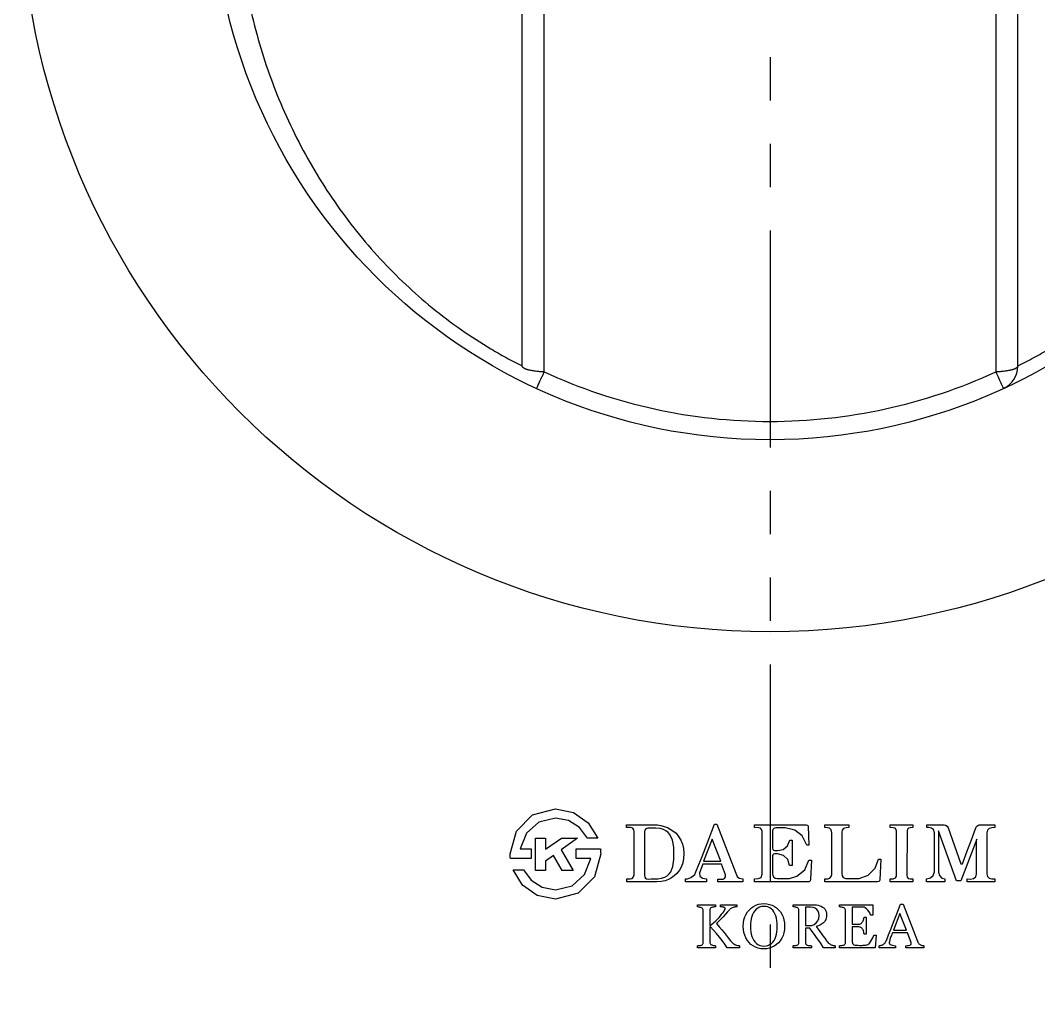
# Model space of a CAD drawing. Extents: x 9929 to 10523, y -4155 to -3735.
# Drawn here: x 10122.19 to 10163.28, y -4077.11 to -4037.45 of the extents above; entities that cross this region are included whole.
import ezdxf

# ---------------------------------------------------------------- set-up
doc = ezdxf.new("R2010")
doc.units = 0
doc.header["$LTSCALE"] = 7
doc.header["$MEASUREMENT"] = 0
doc.linetypes.add('HIDDEN', pattern=[0.375, 0.25, -0.125])
doc.linetypes.add('PHANTOM', pattern=[2.5, 1.25, -0.25, 0.25, -0.25, 0.25, -0.25])
for name, color, linetype in [('D', 2, 'CONTINUOUS'), ('DWG', 7, 'CONTINUOUS'), ('HD', 3, 'HIDDEN')]:
    doc.layers.add(name, color=color, linetype=linetype)

msp = doc.modelspace()

# ---------------------------------------------------------------- linework, layer by layer
at = {"layer": 'D'}
for p, q in [((10142.20262, -4070.15676), (10142.85813, -4069.5013)), ((10142.85813, -4069.5013), (10143.77828, -4069.2515)), ((10143.77828, -4069.2515), (10144.5112, -4069.40552)), ((10144.5112, -4069.40552), (10145.10324, -4069.82353)), ((10143.11078, -4069.7945), (10142.60929, -4070.23914)), ((10143.77817, -4069.62724), (10143.11078, -4069.7945)), ((10144.3104, -4069.73105), (10143.77817, -4069.62724)), ((10144.75286, -4070.01534), (10144.3104, -4069.73105)), ((10145.10324, -4069.82353), (10145.48838, -4070.4393)), ((10146.64676, -4069.90045), (10147.75951, -4069.90045)), ((10146.64676, -4070.00998), (10146.64676, -4069.90045)), ((10147.75951, -4069.90045), (10147.89715, -4069.90743)), ((10147.89715, -4069.90743), (10148.03339, -4069.92855)), ((10150.08752, -4070.16204), (10150.20184, -4069.86792)), ((10150.20184, -4069.86792), (10150.29435, -4069.86792)), ((10150.29435, -4069.86792), (10151.06114, -4071.85193)), ((10151.80981, -4069.90045), (10153.89274, -4069.90045)), ((10151.80981, -4070.01557), (10151.80981, -4069.90045)), ((10153.89274, -4069.90045), (10153.93429, -4069.90944)), ((10153.93429, -4069.90944), (10153.95873, -4069.92959)), ((10154.64392, -4069.90045), (10155.61489, -4069.90045)), ((10154.64392, -4070.01557), (10154.64392, -4069.90045)), ((10155.61489, -4069.90045), (10155.61489, -4070.01557)), ((10157.28311, -4069.90045), (10158.19891, -4069.90045)), ((10157.28311, -4070.01557), (10157.28311, -4069.90045)), ((10158.19891, -4069.90045), (10158.19891, -4070.01557)), ((10158.75782, -4070.01557), (10158.75782, -4069.90045)), ((10158.75782, -4069.90045), (10159.4571, -4069.90045)), ((10159.4571, -4069.90045), (10159.52395, -4069.91624)), ((10159.52395, -4069.91624), (10159.58245, -4069.95413)), ((10160.76656, -4069.96279), (10160.81916, -4069.92193)), ((10160.81916, -4069.92193), (10160.88129, -4069.90045)), ((10160.88129, -4069.90045), (10161.50409, -4069.90045)), ((10161.50409, -4069.90045), (10161.50409, -4070.01557)), ((10141.95277, -4071.07681), (10142.20262, -4070.15676)), ((10142.60929, -4070.23914), (10142.35833, -4070.87549)), ((10145.06527, -4070.4393), (10144.75286, -4070.01534)), ((10146.80711, -4070.01039), (10146.64676, -4070.00998)), ((10146.89707, -4070.03536), (10146.80711, -4070.01039)), ((10146.94367, -4070.09916), (10146.89707, -4070.03536)), ((10146.95629, -4070.18747), (10146.94367, -4070.09916)), ((10146.95629, -4071.92243), (10146.95629, -4070.18747)), ((10147.38496, -4070.11027), (10147.37097, -4070.17227)), ((10147.37097, -4070.17227), (10147.37097, -4071.93773)), ((10147.42996, -4070.05674), (10147.38496, -4070.11027)), ((10147.51134, -4070.03384), (10147.42996, -4070.05674)), ((10147.56871, -4070.03265), (10147.51134, -4070.03384)), ((10147.62553, -4070.03188), (10147.56871, -4070.03265)), ((10147.67543, -4070.03159), (10147.62553, -4070.03188)), ((10147.82937, -4070.03391), (10147.67543, -4070.03159)), ((10147.99692, -4070.04788), (10147.82937, -4070.03391)), ((10148.13496, -4070.08412), (10147.99692, -4070.04788)), ((10148.03339, -4069.92855), (10148.16832, -4069.96405)), ((10148.2345, -4070.13999), (10148.13496, -4070.08412)), ((10148.16832, -4069.96405), (10148.29645, -4070.01199)), ((10148.3202, -4070.20754), (10148.2345, -4070.13999)), ((10148.29645, -4070.01199), (10148.41296, -4070.0698)), ((10148.39743, -4070.28847), (10148.3202, -4070.20754)), ((10148.50179, -4070.51637), (10148.39743, -4070.28847)), ((10148.41296, -4070.0698), (10148.51801, -4070.13688)), ((10148.51801, -4070.13688), (10148.64331, -4070.24319)), ((10148.64331, -4070.24319), (10148.74952, -4070.36902)), ((10149.96333, -4070.48239), (10150.08752, -4070.16204)), ((10151.98142, -4070.01719), (10151.80981, -4070.01557)), ((10152.0476, -4070.03953), (10151.98142, -4070.01719)), ((10152.0967, -4070.09283), (10152.0476, -4070.03953)), ((10152.11589, -4070.16243), (10152.0967, -4070.09283)), ((10152.124, -4071.88783), (10152.11589, -4070.16243)), ((10152.54886, -4070.08814), (10152.53109, -4070.1528)), ((10152.53109, -4070.1528), (10152.53109, -4070.84922)), ((10152.59611, -4070.04594), (10152.54886, -4070.08814)), ((10152.67573, -4070.02835), (10152.59611, -4070.04594)), ((10153.05329, -4070.02835), (10152.67573, -4070.02835)), ((10153.43977, -4070.11276), (10153.05329, -4070.02835)), ((10153.73967, -4070.35053), (10153.43977, -4070.11276)), ((10153.95873, -4069.92959), (10153.96898, -4069.95898)), ((10153.96898, -4069.95898), (10154.00783, -4070.71838)), ((10154.75732, -4070.01627), (10154.64392, -4070.01557)), ((10154.83929, -4070.03922), (10154.75732, -4070.01627)), ((10154.90387, -4070.10656), (10154.83929, -4070.03922)), ((10154.92891, -4070.21902), (10154.90387, -4070.10656)), ((10154.92991, -4071.90051), (10154.92891, -4070.21902)), ((10155.33913, -4070.19803), (10155.33692, -4071.85762)), ((10155.35245, -4070.12168), (10155.33913, -4070.19803)), ((10155.4065, -4070.04988), (10155.35245, -4070.12168)), ((10155.50263, -4070.01647), (10155.4065, -4070.04988)), ((10155.61489, -4070.01557), (10155.50263, -4070.01647)), ((10157.40431, -4070.01637), (10157.28311, -4070.01557)), ((10157.48579, -4070.03847), (10157.40431, -4070.01637)), ((10157.52703, -4070.09159), (10157.48579, -4070.03847)), ((10157.53847, -4070.15328), (10157.52703, -4070.09159)), ((10157.53847, -4071.89726), (10157.53847, -4070.15328)), ((10157.96403, -4070.13868), (10157.96119, -4071.93155)), ((10157.98059, -4070.07915), (10157.96403, -4070.13868)), ((10158.02443, -4070.03427), (10157.98059, -4070.07915)), ((10158.08685, -4070.01637), (10158.02443, -4070.03427)), ((10158.19891, -4070.01557), (10158.08685, -4070.01637)), ((10158.84868, -4070.01457), (10158.75782, -4070.01557)), ((10158.94698, -4070.03172), (10158.84868, -4070.01457)), ((10159.03229, -4070.09473), (10158.94698, -4070.03172)), ((10159.06867, -4070.22155), (10159.03229, -4070.09473)), ((10159.06805, -4071.7927), (10159.06867, -4070.22155)), ((10159.95952, -4072.16349), (10159.235, -4070.13778)), ((10159.235, -4070.13778), (10159.23518, -4070.14558)), ((10159.23518, -4070.14558), (10159.23518, -4071.53603)), ((10159.58245, -4069.95413), (10159.62748, -4070.01588)), ((10159.62748, -4070.01588), (10160.13791, -4071.47506)), ((10160.57001, -4070.50553), (10160.73505, -4070.01619)), ((10160.73505, -4070.01619), (10160.76656, -4069.96279)), ((10161.21623, -4070.11866), (10161.19162, -4070.2181)), ((10161.19162, -4070.2181), (10161.19162, -4071.87627)), ((10161.28395, -4070.04749), (10161.21623, -4070.11866)), ((10161.38575, -4070.01871), (10161.28395, -4070.04749)), ((10161.50409, -4070.01557), (10161.38575, -4070.01871)), ((10142.97678, -4071.73763), (10142.97678, -4070.43543)), ((10142.97678, -4070.43543), (10143.37485, -4070.43543)), ((10143.37485, -4070.88564), (10144.02787, -4070.43543)), ((10143.37485, -4070.43543), (10143.37485, -4070.88564)), ((10144.66385, -4070.43543), (10144.01092, -4070.90633)), ((10144.02787, -4070.43543), (10144.66385, -4070.43543)), ((10145.48838, -4070.4393), (10145.06527, -4070.4393)), ((10148.5497, -4070.80671), (10148.50179, -4070.51637)), ((10148.74952, -4070.36902), (10148.83615, -4070.51465)), ((10148.83615, -4070.51465), (10148.90186, -4070.67933)), ((10148.90186, -4070.67933), (10148.94375, -4070.86254)), ((10150.09759, -4070.47459), (10149.7556, -4071.37184)), ((10149.82915, -4070.82894), (10149.96333, -4070.48239)), ((10150.44615, -4071.37184), (10150.09759, -4070.47459)), ((10153.14804, -4070.75457), (10153.23645, -4070.51526)), ((10153.23645, -4070.51526), (10153.32957, -4070.51526)), ((10153.32957, -4070.51526), (10153.32957, -4071.54626)), ((10153.92092, -4070.71838), (10153.73967, -4070.35053)), ((10154.00783, -4070.71838), (10153.92092, -4070.71838)), ((10160.77916, -4070.48281), (10160.13436, -4072.16349)), ((10160.38359, -4070.99123), (10160.57001, -4070.50553)), ((10160.76952, -4071.87627), (10160.77449, -4070.49983)), ((10160.77449, -4070.49983), (10160.77916, -4070.48281)), ((10141.95388, -4071.14002), (10141.95277, -4071.07681)), ((10141.9571, -4071.20267), (10141.95388, -4071.14002)), ((10142.35833, -4070.87549), (10142.79584, -4070.87549)), ((10142.79584, -4070.87549), (10142.79584, -4071.26473)), ((10143.69299, -4071.13551), (10143.37485, -4071.36493)), ((10144.04237, -4071.73763), (10143.69299, -4071.13551)), ((10144.01092, -4070.90633), (10144.48902, -4071.73763)), ((10144.6172, -4070.86879), (10145.19711, -4070.86879)), ((10144.6172, -4071.26473), (10144.6172, -4070.86879)), ((10145.19711, -4070.86879), (10145.43106, -4070.86879)), ((10145.60368, -4071.07681), (10145.35384, -4071.99693)), ((10145.43106, -4070.86879), (10145.59173, -4070.86879)), ((10145.59173, -4070.86879), (10145.5983, -4070.93745)), ((10145.5983, -4070.93745), (10145.60232, -4071.00682)), ((10145.60232, -4071.00682), (10145.60368, -4071.07681)), ((10148.56121, -4071.06241), (10148.5497, -4070.80671)), ((10148.55475, -4071.30216), (10148.56121, -4071.06241)), ((10148.94375, -4070.86254), (10148.95846, -4071.06413)), ((10148.95846, -4071.06413), (10148.94973, -4071.25486)), ((10149.69352, -4071.17712), (10149.82915, -4070.82894)), ((10152.53109, -4070.84922), (10152.54626, -4070.89422)), ((10152.54487, -4071.11753), (10152.53109, -4071.15713)), ((10152.53109, -4071.15713), (10152.53109, -4071.76452)), ((10152.57828, -4071.0868), (10152.54487, -4071.11753)), ((10152.54626, -4070.89422), (10152.58227, -4070.92892)), ((10152.6247, -4071.07405), (10152.57828, -4071.0868)), ((10152.58227, -4070.92892), (10152.62622, -4070.94283)), ((10152.74193, -4071.07405), (10152.6247, -4071.07405)), ((10152.62622, -4070.94283), (10152.74193, -4070.94283)), ((10152.74193, -4070.94283), (10152.96105, -4070.8962)), ((10152.98567, -4071.13523), (10152.74193, -4071.07405)), ((10152.96105, -4070.8962), (10153.14804, -4070.75457)), ((10153.15633, -4071.30133), (10152.98567, -4071.13523)), ((10160.19734, -4071.47395), (10160.38359, -4070.99123)), ((10141.9624, -4071.26473), (10141.9571, -4071.20267)), ((10142.1055, -4071.26473), (10141.9624, -4071.26473)), ((10142.35651, -4071.26473), (10142.1055, -4071.26473)), ((10142.79584, -4071.26473), (10142.35651, -4071.26473)), ((10143.37485, -4071.36493), (10143.37485, -4071.73763)), ((10145.19995, -4071.26473), (10144.6172, -4071.26473)), ((10144.95208, -4071.90746), (10145.19995, -4071.26473)), ((10148.52062, -4071.58005), (10148.55475, -4071.30216)), ((10148.91954, -4071.43129), (10148.86191, -4071.58734)), ((10148.94973, -4071.25486), (10148.91954, -4071.43129)), ((10149.44628, -4071.80154), (10149.56588, -4071.50136)), ((10149.56588, -4071.50136), (10149.69352, -4071.17712)), ((10149.72031, -4071.48977), (10149.59082, -4071.83369)), ((10150.47822, -4071.48977), (10149.72031, -4071.48977)), ((10149.7556, -4071.37184), (10150.44615, -4071.37184)), ((10150.63592, -4071.91929), (10150.47822, -4071.48977)), ((10153.22509, -4071.54626), (10153.15633, -4071.30133)), ((10153.32957, -4071.54626), (10153.22509, -4071.54626)), ((10153.8399, -4071.71697), (10153.99616, -4071.33278)), ((10153.99616, -4071.33278), (10154.11301, -4071.33278)), ((10154.11301, -4071.33278), (10154.0763, -4072.11146)), ((10156.68396, -4071.64448), (10156.81091, -4071.28451)), ((10156.81091, -4071.28451), (10156.91173, -4071.28451)), ((10156.91173, -4071.28451), (10156.86881, -4072.11836)), ((10159.23518, -4071.53603), (10159.235, -4071.80852)), ((10160.13791, -4071.47506), (10160.19734, -4071.47395)), ((10142.06807, -4071.71442), (10142.49118, -4071.71442)), ((10142.45323, -4072.33019), (10142.06807, -4071.71442)), ((10142.49118, -4071.71442), (10142.8036, -4072.13835)), ((10143.37485, -4071.73763), (10142.97678, -4071.73763)), ((10144.48902, -4071.73763), (10144.04237, -4071.73763)), ((10144.4494, -4072.3571), (10144.95208, -4071.90746)), ((10146.93243, -4071.99809), (10146.95629, -4071.92243)), ((10147.37097, -4071.93773), (10147.38061, -4072.01056)), ((10148.1871, -4072.01612), (10148.28342, -4071.95746)), ((10148.28342, -4071.95746), (10148.3666, -4071.88309)), ((10148.3666, -4071.88309), (10148.43669, -4071.7994)), ((10148.43669, -4071.7994), (10148.52062, -4071.58005)), ((10148.57054, -4071.96481), (10148.45493, -4072.04469)), ((10148.68231, -4071.85813), (10148.57054, -4071.96481)), ((10148.78012, -4071.72869), (10148.68231, -4071.85813)), ((10148.86191, -4071.58734), (10148.78012, -4071.72869)), ((10149.24427, -4072.0282), (10149.33311, -4071.96545)), ((10149.33311, -4071.96545), (10149.39566, -4071.89938)), ((10149.39566, -4071.89938), (10149.44628, -4071.80154)), ((10149.59082, -4071.83369), (10149.60099, -4071.97333)), ((10149.60099, -4071.97333), (10149.70929, -4072.05445)), ((10150.64357, -4072.0035), (10150.63592, -4071.91929)), ((10151.06114, -4071.85193), (10151.11578, -4071.9824)), ((10152.07619, -4072.02325), (10152.124, -4071.88783)), ((10152.53109, -4071.76452), (10152.53271, -4071.82884)), ((10152.53271, -4071.82884), (10152.5375, -4071.88346)), ((10152.5375, -4071.88346), (10152.54541, -4071.9282)), ((10152.54541, -4071.9282), (10152.57962, -4072.00043)), ((10153.22671, -4072.06774), (10153.52321, -4071.9732)), ((10153.52321, -4071.9732), (10153.8399, -4071.71697)), ((10154.90935, -4071.98861), (10154.92991, -4071.90051)), ((10155.33692, -4071.85762), (10155.34166, -4071.95468)), ((10155.34166, -4071.95468), (10155.3829, -4072.03024)), ((10156.03182, -4072.07109), (10156.39012, -4071.93763)), ((10156.39012, -4071.93763), (10156.68396, -4071.64448)), ((10157.50024, -4072.04592), (10157.53365, -4071.9681)), ((10157.53365, -4071.9681), (10157.53847, -4071.89726)), ((10157.96119, -4071.93155), (10157.97405, -4072.00829)), ((10158.91702, -4072.04111), (10159.02562, -4071.94002)), ((10159.02562, -4071.94002), (10159.06805, -4071.7927)), ((10159.235, -4071.80852), (10159.27338, -4071.95095)), ((10159.27338, -4071.95095), (10159.36996, -4072.04683)), ((10160.73596, -4072.0003), (10160.76952, -4071.87627)), ((10161.19162, -4071.87627), (10161.21651, -4071.98835)), ((10143.04533, -4072.74817), (10142.45323, -4072.33019)), ((10142.8036, -4072.13835), (10143.24602, -4072.42256)), ((10143.77817, -4072.52635), (10144.4494, -4072.3571)), ((10145.35384, -4071.99693), (10144.69835, -4072.65239)), ((10146.6566, -4072.08539), (10146.78875, -4072.0858)), ((10146.6566, -4072.20051), (10146.6566, -4072.08539)), ((10147.6948, -4072.20051), (10146.6566, -4072.20051)), ((10146.78875, -4072.0858), (10146.87136, -4072.06038)), ((10146.87136, -4072.06038), (10146.93243, -4071.99809)), ((10147.38061, -4072.01056), (10147.4093, -4072.04997)), ((10147.4093, -4072.04997), (10147.45678, -4072.08235)), ((10147.45678, -4072.08235), (10147.5363, -4072.08704)), ((10147.5363, -4072.08704), (10147.64153, -4072.08593)), ((10147.64153, -4072.08593), (10147.75892, -4072.08438)), ((10147.86319, -4072.19847), (10147.6948, -4072.20051)), ((10147.75892, -4072.08438), (10147.90802, -4072.07751)), ((10148.03906, -4072.18608), (10147.86319, -4072.19847)), ((10147.90802, -4072.07751), (10148.06085, -4072.05545)), ((10148.20088, -4072.15396), (10148.03906, -4072.18608)), ((10148.06085, -4072.05545), (10148.1871, -4072.01612)), ((10148.33625, -4072.1052), (10148.20088, -4072.15396)), ((10148.45493, -4072.04469), (10148.33625, -4072.1052)), ((10149.03028, -4072.08539), (10149.10235, -4072.07552)), ((10149.03028, -4072.20051), (10149.03028, -4072.08539)), ((10149.86707, -4072.20051), (10149.03028, -4072.20051)), ((10149.10235, -4072.07552), (10149.17886, -4072.05633)), ((10149.17886, -4072.05633), (10149.24427, -4072.0282)), ((10149.70929, -4072.05445), (10149.86707, -4072.08539)), ((10149.86707, -4072.08539), (10149.86707, -4072.20051)), ((10150.33654, -4072.08987), (10150.53917, -4072.08874)), ((10150.33654, -4072.20051), (10150.33654, -4072.08987)), ((10151.34087, -4072.20051), (10150.33654, -4072.20051)), ((10150.53917, -4072.08874), (10150.6039, -4072.06434)), ((10150.6039, -4072.06434), (10150.64357, -4072.0035)), ((10151.11578, -4071.9824), (10151.19206, -4072.05893)), ((10151.19206, -4072.05893), (10151.34087, -4072.08539)), ((10151.34087, -4072.08539), (10151.34087, -4072.20051)), ((10151.80981, -4072.08539), (10151.95857, -4072.07282)), ((10151.80981, -4072.20051), (10151.80981, -4072.08539)), ((10152.53936, -4072.20051), (10151.80981, -4072.20051)), ((10151.95857, -4072.07282), (10152.07619, -4072.02325)), ((10153.26893, -4072.20051), (10152.53936, -4072.20051)), ((10152.57962, -4072.00043), (10152.63918, -4072.04963)), ((10152.63918, -4072.04963), (10152.72004, -4072.06826)), ((10152.72004, -4072.06826), (10152.85314, -4072.07055)), ((10152.85314, -4072.07055), (10153.0663, -4072.06911)), ((10153.0663, -4072.06911), (10153.22671, -4072.06774)), ((10153.99861, -4072.20051), (10153.26893, -4072.20051)), ((10154.02919, -4072.18835), (10153.99861, -4072.20051)), ((10154.06126, -4072.15641), (10154.02919, -4072.18835)), ((10154.0763, -4072.11146), (10154.06126, -4072.15641)), ((10154.64392, -4072.08539), (10154.77517, -4072.08549)), ((10154.64392, -4072.20051), (10154.64392, -4072.08539)), ((10156.77886, -4072.20051), (10154.64392, -4072.20051)), ((10154.77517, -4072.08549), (10154.85433, -4072.05231)), ((10154.85433, -4072.05231), (10154.90935, -4071.98861)), ((10155.3829, -4072.03024), (10155.50111, -4072.06774)), ((10155.50111, -4072.06774), (10156.03182, -4072.07109)), ((10156.82433, -4072.19216), (10156.77886, -4072.20051)), ((10156.85565, -4072.16645), (10156.82433, -4072.19216)), ((10156.86881, -4072.11836), (10156.85565, -4072.16645)), ((10157.28311, -4072.08539), (10157.40977, -4072.08356)), ((10157.28311, -4072.20051), (10157.28311, -4072.08539)), ((10158.19891, -4072.20051), (10157.28311, -4072.20051)), ((10157.40977, -4072.08356), (10157.50024, -4072.04592)), ((10157.97405, -4072.00829), (10158.01516, -4072.06164)), ((10158.01516, -4072.06164), (10158.08827, -4072.0849)), ((10158.08827, -4072.0849), (10158.19891, -4072.08539)), ((10158.19891, -4072.08539), (10158.19891, -4072.20051)), ((10158.74991, -4072.08539), (10158.91702, -4072.04111)), ((10158.74991, -4072.20051), (10158.74991, -4072.08539)), ((10159.49685, -4072.20051), (10158.74991, -4072.20051)), ((10159.36996, -4072.04683), (10159.49685, -4072.08539)), ((10159.49685, -4072.08539), (10159.49685, -4072.20051)), ((10160.13436, -4072.16349), (10159.95952, -4072.16349)), ((10160.38799, -4072.08539), (10160.52957, -4072.08691)), ((10160.38799, -4072.20051), (10160.38799, -4072.08539)), ((10161.50744, -4072.20051), (10160.38799, -4072.20051)), ((10160.52957, -4072.08691), (10160.64943, -4072.06741)), ((10160.64943, -4072.06741), (10160.73596, -4072.0003)), ((10161.21651, -4071.98835), (10161.28521, -4072.05973)), ((10161.28521, -4072.05973), (10161.389, -4072.085)), ((10161.389, -4072.085), (10161.50744, -4072.08539)), ((10161.50744, -4072.08539), (10161.50744, -4072.20051)), ((10143.77828, -4072.90221), (10143.04533, -4072.74817)), ((10143.24602, -4072.42256), (10143.77817, -4072.52635)), ((10144.69835, -4072.65239), (10143.77828, -4072.90221)), ((10149.51271, -4073.2094), (10149.51271, -4073.12228)), ((10149.51271, -4073.12228), (10150.23551, -4073.12228)), ((10149.5369, -4073.2121), (10149.51271, -4073.2094)), ((10150.21083, -4073.21118), (10150.18216, -4073.21484)), ((10150.23551, -4073.2094), (10150.21083, -4073.21118)), ((10150.23551, -4073.12228), (10150.23551, -4073.2094)), ((10150.44435, -4073.2094), (10150.44435, -4073.12228)), ((10150.44435, -4073.12228), (10151.09747, -4073.12228)), ((10150.45702, -4073.21025), (10150.44435, -4073.2094)), ((10150.47181, -4073.21123), (10150.45702, -4073.21025)), ((10150.48876, -4073.21234), (10150.47181, -4073.21123)), ((10151.07292, -4073.21151), (10151.06359, -4073.21234)), ((10151.08155, -4073.21061), (10151.07292, -4073.21151)), ((10151.08886, -4073.20994), (10151.08155, -4073.21061)), ((10151.09412, -4073.20953), (10151.08886, -4073.20994)), ((10151.09747, -4073.2094), (10151.09412, -4073.20953)), ((10151.09747, -4073.12228), (10151.09747, -4073.2094)), ((10151.68296, -4073.25451), (10151.77235, -4073.19307)), ((10151.77235, -4073.19307), (10151.87006, -4073.1441)), ((10151.87006, -4073.1441), (10151.97351, -4073.10873)), ((10151.97351, -4073.10873), (10152.08013, -4073.0875)), ((10152.09657, -4073.19724), (10152.01316, -4073.21976)), ((10152.08013, -4073.0875), (10152.18972, -4073.08039)), ((10152.18972, -4073.18972), (10152.09657, -4073.19724)), ((10152.18972, -4073.08039), (10152.30311, -4073.08763)), ((10152.27405, -4073.19616), (10152.18972, -4073.18972)), ((10152.35187, -4073.21553), (10152.27405, -4073.19616)), ((10152.30311, -4073.08763), (10152.41208, -4073.10927)), ((10152.41208, -4073.10927), (10152.51658, -4073.14531)), ((10152.51658, -4073.14531), (10152.61421, -4073.19467)), ((10152.61421, -4073.19467), (10152.70262, -4073.25561)), ((10153.36708, -4073.12228), (10154.17112, -4073.12228)), ((10153.36708, -4073.2094), (10153.36708, -4073.12228)), ((10153.39168, -4073.21182), (10153.36708, -4073.2094)), ((10153.41945, -4073.21571), (10153.39168, -4073.21182)), ((10154.17112, -4073.12228), (10154.24333, -4073.1248)), ((10154.24333, -4073.1248), (10154.31247, -4073.13233)), ((10154.31247, -4073.13233), (10154.37852, -4073.1449)), ((10154.37852, -4073.1449), (10154.44106, -4073.16306)), ((10154.44106, -4073.16306), (10154.49964, -4073.18735)), ((10154.49964, -4073.18735), (10154.55407, -4073.21782)), ((10155.23772, -4073.12228), (10156.58576, -4073.12228)), ((10155.23772, -4073.2094), (10155.23772, -4073.12228)), ((10155.26237, -4073.2121), (10155.23772, -4073.2094)), ((10156.58576, -4073.12228), (10156.58576, -4073.54206)), ((10157.61861, -4073.32032), (10157.70522, -4073.09755)), ((10157.70522, -4073.09755), (10157.80328, -4073.09755)), ((10157.80328, -4073.09755), (10158.38409, -4074.59995)), ((10149.56341, -4073.21695), (10149.5369, -4073.2121)), ((10149.59233, -4073.22411), (10149.56341, -4073.21695)), ((10149.62144, -4073.23256), (10149.59233, -4073.22411)), ((10149.64764, -4073.24196), (10149.62144, -4073.23256)), ((10149.67113, -4073.25211), (10149.64764, -4073.24196)), ((10149.69579, -4073.26666), (10149.67113, -4073.25211)), ((10149.71441, -4073.28343), (10149.69579, -4073.26666)), ((10149.7268, -4073.30239), (10149.71441, -4073.28343)), ((10149.73486, -4073.32421), (10149.7268, -4073.30239)), ((10149.73963, -4073.34838), (10149.73486, -4073.32421)), ((10149.7412, -4073.37491), (10149.73963, -4073.34838)), ((10149.7412, -4074.63179), (10149.7412, -4073.37491)), ((10150.00431, -4073.33653), (10150.00267, -4073.36275)), ((10150.00267, -4073.36275), (10150.00267, -4073.96435)), ((10150.00921, -4073.31151), (10150.00431, -4073.33653)), ((10150.01727, -4073.28779), (10150.00921, -4073.31151)), ((10150.02997, -4073.26721), (10150.01727, -4073.28779)), ((10150.04885, -4073.25085), (10150.02997, -4073.26721)), ((10150.07387, -4073.23871), (10150.04885, -4073.25085)), ((10150.09314, -4073.23282), (10150.07387, -4073.23871)), ((10150.11841, -4073.22676), (10150.09314, -4073.23282)), ((10150.14973, -4073.22024), (10150.11841, -4073.22676)), ((10150.18216, -4073.21484), (10150.14973, -4073.22024)), ((10150.37807, -4073.63477), (10150.43845, -4073.56762)), ((10150.43845, -4073.56762), (10150.49723, -4073.49825)), ((10150.54656, -4073.60827), (10150.45506, -4073.70755)), ((10150.50756, -4073.21414), (10150.48876, -4073.21234)), ((10150.49723, -4073.49825), (10150.54445, -4073.43866)), ((10150.52799, -4073.21721), (10150.50756, -4073.21414)), ((10150.54991, -4073.22158), (10150.52799, -4073.21721)), ((10150.54445, -4073.43866), (10150.58002, -4073.38913)), ((10150.63675, -4073.50706), (10150.54656, -4073.60827)), ((10150.5689, -4073.22699), (10150.54991, -4073.22158)), ((10150.58639, -4073.23328), (10150.5689, -4073.22699)), ((10150.58002, -4073.38913), (10150.60491, -4073.34629)), ((10150.60223, -4073.24044), (10150.58639, -4073.23328)), ((10150.61483, -4073.24907), (10150.60223, -4073.24044)), ((10150.60491, -4073.34629), (10150.61988, -4073.3067)), ((10150.62235, -4073.25909), (10150.61483, -4073.24907)), ((10150.61988, -4073.3067), (10150.62485, -4073.27055)), ((10150.62485, -4073.27055), (10150.62235, -4073.25909)), ((10150.72472, -4073.40798), (10150.63675, -4073.50706)), ((10150.81045, -4073.31123), (10150.72472, -4073.40798)), ((10150.83167, -4073.29108), (10150.81045, -4073.31123)), ((10150.85684, -4073.27326), (10150.83167, -4073.29108)), ((10150.8859, -4073.25757), (10150.85684, -4073.27326)), ((10150.91622, -4073.24461), (10150.8859, -4073.25757)), ((10150.94587, -4073.23423), (10150.91622, -4073.24461)), ((10150.97475, -4073.22656), (10150.94587, -4073.23423)), ((10150.99162, -4073.22334), (10150.97475, -4073.22656)), ((10151.0064, -4073.22043), (10150.99162, -4073.22334)), ((10151.01918, -4073.21782), (10151.0064, -4073.22043)), ((10151.03046, -4073.21566), (10151.01918, -4073.21782)), ((10151.0419, -4073.21417), (10151.03046, -4073.21566)), ((10151.05355, -4073.21316), (10151.0419, -4073.21417)), ((10151.06359, -4073.21234), (10151.05355, -4073.21316)), ((10151.38214, -4073.7323), (10151.41916, -4073.6162)), ((10151.41916, -4073.6162), (10151.4688, -4073.51025)), ((10151.4688, -4073.51025), (10151.52974, -4073.41429)), ((10151.52974, -4073.41429), (10151.60182, -4073.32836)), ((10151.60182, -4073.32836), (10151.68296, -4073.25451)), ((10151.70329, -4073.59807), (10151.67969, -4073.69042)), ((10151.73376, -4073.51386), (10151.70329, -4073.59807)), ((10151.77109, -4073.43779), (10151.73376, -4073.51386)), ((10151.81887, -4073.36739), (10151.77109, -4073.43779)), ((10151.87503, -4073.30716), (10151.81887, -4073.36739)), ((10151.93953, -4073.25718), (10151.87503, -4073.30716)), ((10152.01316, -4073.21976), (10151.93953, -4073.25718)), ((10152.4231, -4073.24794), (10152.35187, -4073.21553)), ((10152.48719, -4073.29193), (10152.4231, -4073.24794)), ((10152.54371, -4073.34611), (10152.48719, -4073.29193)), ((10152.59245, -4073.41051), (10152.54371, -4073.34611)), ((10152.63397, -4073.4858), (10152.59245, -4073.41051)), ((10152.66813, -4073.57097), (10152.63397, -4073.4858)), ((10152.6951, -4073.6661), (10152.66813, -4073.57097)), ((10152.70262, -4073.25561), (10152.78181, -4073.32836)), ((10152.78181, -4073.32836), (10152.85301, -4073.41399)), ((10152.85301, -4073.41399), (10152.91313, -4073.51079)), ((10152.91313, -4073.51079), (10152.96203, -4073.61873)), ((10152.96203, -4073.61873), (10152.99819, -4073.73604)), ((10153.45044, -4073.22117), (10153.41945, -4073.21571)), ((10153.48114, -4073.22733), (10153.45044, -4073.22117)), ((10153.50783, -4073.23403), (10153.48114, -4073.22733)), ((10153.53047, -4073.24124), (10153.50783, -4073.23403)), ((10153.55695, -4073.2544), (10153.53047, -4073.24124)), ((10153.57612, -4073.27117), (10153.55695, -4073.2544)), ((10153.58787, -4073.29155), (10153.57612, -4073.27117)), ((10153.59482, -4073.31478), (10153.58787, -4073.29155)), ((10153.59902, -4073.34013), (10153.59482, -4073.31478)), ((10153.60044, -4073.36782), (10153.59902, -4073.34013)), ((10153.60044, -4074.62723), (10153.60044, -4073.36782)), ((10154.07061, -4073.22158), (10153.8619, -4073.22158)), ((10153.8619, -4073.22158), (10153.8619, -4073.96901)), ((10154.17262, -4073.23189), (10154.07061, -4073.22158)), ((10154.25819, -4073.2628), (10154.17262, -4073.23189)), ((10154.327, -4073.31417), (10154.25819, -4073.2628)), ((10154.37759, -4073.38331), (10154.327, -4073.31417)), ((10154.40788, -4073.46687), (10154.37759, -4073.38331)), ((10154.40538, -4073.68086), (10154.41796, -4073.56507)), ((10154.41796, -4073.56507), (10154.40788, -4073.46687)), ((10154.55407, -4073.21782), (10154.6015, -4073.25384)), ((10154.6015, -4073.25384), (10154.64204, -4073.29655)), ((10154.64204, -4073.29655), (10154.67566, -4073.34601)), ((10154.67566, -4073.34601), (10154.70096, -4073.40239)), ((10154.70096, -4073.40239), (10154.71626, -4073.4661)), ((10154.71791, -4073.60157), (10154.70752, -4073.66092)), ((10154.71626, -4073.4661), (10154.72141, -4073.53709)), ((10154.72141, -4073.53709), (10154.71791, -4073.60157)), ((10155.29197, -4073.21695), (10155.26237, -4073.2121)), ((10155.32667, -4073.22411), (10155.29197, -4073.21695)), ((10155.36147, -4073.23256), (10155.32667, -4073.22411)), ((10155.39119, -4073.24196), (10155.36147, -4073.23256)), ((10155.41592, -4073.25211), (10155.39119, -4073.24196)), ((10155.44119, -4073.26672), (10155.41592, -4073.25211)), ((10155.46008, -4073.28367), (10155.44119, -4073.26672)), ((10155.47249, -4073.30322), (10155.46008, -4073.28367)), ((10155.47986, -4073.32517), (10155.47249, -4073.30322)), ((10155.48437, -4073.34904), (10155.47986, -4073.32517)), ((10155.48589, -4073.37491), (10155.48437, -4073.34904)), ((10155.48589, -4074.62723), (10155.48589, -4073.37491)), ((10155.74735, -4073.21903), (10155.74735, -4073.91162)), ((10156.02097, -4073.21903), (10155.74735, -4073.21903)), ((10156.06443, -4073.21932), (10156.02097, -4073.21903)), ((10156.10449, -4073.22014), (10156.06443, -4073.21932)), ((10156.14125, -4073.22158), (10156.10449, -4073.22014)), ((10156.17476, -4073.22349), (10156.14125, -4073.22158)), ((10156.20503, -4073.22602), (10156.17476, -4073.22349)), ((10156.23213, -4073.22908), (10156.20503, -4073.22602)), ((10156.28213, -4073.24608), (10156.23213, -4073.22908)), ((10156.33398, -4073.28441), (10156.28213, -4073.24608)), ((10156.38759, -4073.34389), (10156.33398, -4073.28441)), ((10156.43548, -4073.41249), (10156.38759, -4073.34389)), ((10156.47085, -4073.47851), (10156.43548, -4073.41249)), ((10156.49357, -4073.54206), (10156.47085, -4073.47851)), ((10156.58576, -4073.54206), (10156.49357, -4073.54206)), ((10157.67428, -4073.47674), (10157.41536, -4074.15209)), ((10157.42286, -4073.82532), (10157.52456, -4073.5629)), ((10157.52456, -4073.5629), (10157.61861, -4073.32032)), ((10157.93816, -4074.15209), (10157.67428, -4073.47674)), ((10150.00267, -4073.96435), (10150.02691, -4073.96435)), ((10150.03451, -4074.01213), (10150.00267, -4074.01213)), ((10150.00267, -4074.01213), (10150.00267, -4074.61839)), ((10150.02691, -4073.96435), (10150.10022, -4073.90113)), ((10150.15867, -4074.14858), (10150.03451, -4074.01213)), ((10150.10022, -4073.90113), (10150.17271, -4073.83619)), ((10150.17271, -4073.83619), (10150.24435, -4073.76953)), ((10150.24435, -4073.76953), (10150.31338, -4073.70211)), ((10150.36408, -4073.80088), (10150.27366, -4073.8882)), ((10150.27366, -4073.8882), (10150.391, -4074.02239)), ((10150.31338, -4073.70211), (10150.37807, -4073.63477)), ((10150.45506, -4073.70755), (10150.36408, -4073.80088)), ((10150.391, -4074.02239), (10150.49404, -4074.14341)), ((10151.35252, -4073.99498), (10151.35993, -4073.85853)), ((10151.3596, -4074.12146), (10151.35252, -4073.99498)), ((10151.35993, -4073.85853), (10151.38214, -4073.7323)), ((10151.65293, -4073.89024), (10151.64958, -4073.99498)), ((10151.64958, -4073.99498), (10151.65319, -4074.10894)), ((10151.66298, -4073.78874), (10151.65293, -4073.89024)), ((10151.67969, -4073.69042), (10151.66298, -4073.78874)), ((10152.71452, -4073.76914), (10152.6951, -4073.6661)), ((10152.72606, -4073.87882), (10152.71452, -4073.76914)), ((10152.72988, -4073.99498), (10152.72606, -4073.87882)), ((10152.7265, -4074.10739), (10152.72988, -4073.99498)), ((10152.99819, -4073.73604), (10153.01978, -4073.86151)), ((10153.02692, -4073.99498), (10153.01963, -4074.12903)), ((10153.01978, -4073.86151), (10153.02692, -4073.99498)), ((10153.8619, -4073.96901), (10154.02285, -4073.96901)), ((10154.02285, -4073.96901), (10154.12937, -4073.95701)), ((10154.12937, -4073.95701), (10154.22342, -4073.92087)), ((10154.22342, -4073.92087), (10154.30479, -4073.86051)), ((10154.35675, -4073.98658), (10154.29647, -4074.00585)), ((10154.29647, -4074.00585), (10154.37744, -4074.1137)), ((10154.30479, -4073.86051), (10154.36767, -4073.77934)), ((10154.41363, -4073.96471), (10154.35675, -4073.98658)), ((10154.36767, -4073.77934), (10154.40538, -4073.68086)), ((10154.46695, -4073.94011), (10154.41363, -4073.96471)), ((10154.5161, -4073.91288), (10154.46695, -4073.94011)), ((10154.56043, -4073.88238), (10154.5161, -4073.91288)), ((10154.5999, -4073.84874), (10154.56043, -4073.88238)), ((10154.63645, -4073.80876), (10154.5999, -4073.84874)), ((10154.66662, -4073.76424), (10154.63645, -4073.80876)), ((10154.69037, -4073.71507), (10154.66662, -4073.76424)), ((10154.70752, -4073.66092), (10154.69037, -4073.71507)), ((10155.74735, -4073.91162), (10155.9438, -4073.91162)), ((10155.74735, -4074.0109), (10155.74735, -4074.53382)), ((10155.9438, -4074.0109), (10155.74735, -4074.0109)), ((10155.9438, -4073.91162), (10156.00111, -4073.90956)), ((10155.99341, -4074.01257), (10155.9438, -4074.0109)), ((10156.03625, -4074.01752), (10155.99341, -4074.01257)), ((10156.00111, -4073.90956), (10156.04712, -4073.90348)), ((10156.07208, -4074.02561), (10156.03625, -4074.01752)), ((10156.04712, -4073.90348), (10156.08172, -4073.89356)), ((10156.1032, -4074.03897), (10156.07208, -4074.02561)), ((10156.08172, -4073.89356), (10156.10951, -4073.87911)), ((10156.10951, -4073.87911), (10156.13507, -4073.85922)), ((10156.13507, -4073.85922), (10156.15838, -4073.83413)), ((10156.15838, -4073.83413), (10156.17559, -4073.80768)), ((10156.17559, -4073.80768), (10156.19099, -4073.77602)), ((10156.19099, -4073.77602), (10156.20454, -4073.739)), ((10156.20454, -4073.739), (10156.21569, -4073.7)), ((10156.21569, -4073.7), (10156.22407, -4073.66262)), ((10156.22407, -4073.66262), (10156.22968, -4073.62674)), ((10156.22968, -4073.62674), (10156.32177, -4073.62674)), ((10156.32177, -4073.62674), (10156.32177, -4074.30796)), ((10157.32015, -4074.08895), (10157.42286, -4073.82532)), ((10150.27912, -4074.28787), (10150.15867, -4074.14858)), ((10150.39607, -4074.42986), (10150.27912, -4074.28787)), ((10150.50754, -4074.57386), (10150.39607, -4074.42986)), ((10150.49404, -4074.14341), (10150.58258, -4074.25137)), ((10150.58258, -4074.25137), (10150.66568, -4074.35513)), ((10150.66568, -4074.35513), (10150.75228, -4074.46355)), ((10151.38072, -4074.24274), (10151.3596, -4074.12146)), ((10151.4157, -4074.35866), (10151.38072, -4074.24274)), ((10151.46326, -4074.46646), (10151.4157, -4074.35866)), ((10151.65319, -4074.10894), (10151.66395, -4074.21525)), ((10151.66395, -4074.21525), (10151.68183, -4074.31383)), ((10151.68183, -4074.31383), (10151.70695, -4074.40533)), ((10151.70695, -4074.40533), (10151.74046, -4074.48965)), ((10152.64034, -4074.48529), (10152.67375, -4074.40108)), ((10152.67375, -4074.40108), (10152.69884, -4074.31049)), ((10152.69884, -4074.31049), (10152.71622, -4074.21255)), ((10152.71622, -4074.21255), (10152.7265, -4074.10739)), ((10152.96071, -4074.37164), (10152.91087, -4074.47903)), ((10152.99763, -4074.25464), (10152.96071, -4074.37164)), ((10153.01963, -4074.12903), (10152.99763, -4074.25464)), ((10153.8619, -4074.0746), (10153.8619, -4074.62723)), ((10154.03998, -4074.0746), (10153.8619, -4074.0746)), ((10154.13565, -4074.19943), (10154.03998, -4074.0746)), ((10154.22658, -4074.32179), (10154.13565, -4074.19943)), ((10154.3128, -4074.44163), (10154.22658, -4074.32179)), ((10154.40021, -4074.5676), (10154.3128, -4074.44163)), ((10154.37744, -4074.1137), (10154.44879, -4074.20945)), ((10154.44879, -4074.20945), (10154.51056, -4074.29325)), ((10154.51056, -4074.29325), (10154.57174, -4074.37648)), ((10154.57174, -4074.37648), (10154.64155, -4074.47097)), ((10156.132, -4074.05979), (10156.1032, -4074.03897)), ((10156.15838, -4074.08797), (10156.132, -4074.05979)), ((10156.17376, -4074.1117), (10156.15838, -4074.08797)), ((10156.18872, -4074.14343), (10156.17376, -4074.1117)), ((10156.20323, -4074.1831), (10156.18872, -4074.14343)), ((10156.21567, -4074.2263), (10156.20323, -4074.1831)), ((10156.22448, -4074.26788), (10156.21567, -4074.2263)), ((10156.22968, -4074.30796), (10156.22448, -4074.26788)), ((10156.32177, -4074.30796), (10156.22968, -4074.30796)), ((10156.58579, -4074.45415), (10156.61217, -4074.39536)), ((10156.61217, -4074.39536), (10156.62845, -4074.35065)), ((10156.62845, -4074.35065), (10156.71701, -4074.35065)), ((10156.71701, -4074.35065), (10156.68393, -4074.86394)), ((10157.1328, -4074.5618), (10157.22348, -4074.33447)), ((10157.22348, -4074.33447), (10157.32015, -4074.08895)), ((10157.31637, -4074.411), (10157.30253, -4074.45232)), ((10157.33229, -4074.3659), (10157.31637, -4074.411)), ((10157.35096, -4074.31602), (10157.33229, -4074.3659)), ((10157.37255, -4074.26141), (10157.35096, -4074.31602)), ((10157.98257, -4074.26141), (10157.37255, -4074.26141)), ((10157.41536, -4074.15209), (10157.93816, -4074.15209)), ((10158.12722, -4074.65147), (10157.98257, -4074.26141)), ((10149.51271, -4074.77682), (10149.5344, -4074.77481)), ((10149.51271, -4074.86394), (10149.51271, -4074.77682)), ((10149.5344, -4074.77481), (10149.56176, -4074.77228)), ((10149.56176, -4074.77228), (10149.59486, -4074.76919)), ((10149.59486, -4074.76919), (10149.62737, -4074.76559)), ((10149.62737, -4074.76559), (10149.65282, -4074.76072)), ((10149.65282, -4074.76072), (10149.67113, -4074.75459)), ((10149.67113, -4074.75459), (10149.69326, -4074.7423)), ((10149.69326, -4074.7423), (10149.71106, -4074.72651)), ((10149.71106, -4074.72651), (10149.72428, -4074.70724)), ((10149.72428, -4074.70724), (10149.73376, -4074.68519)), ((10149.73376, -4074.68519), (10149.73937, -4074.66005)), ((10149.73937, -4074.66005), (10149.7412, -4074.63179)), ((10150.00267, -4074.61839), (10150.00431, -4074.64457)), ((10150.00431, -4074.64457), (10150.00931, -4074.66865)), ((10150.00931, -4074.66865), (10150.01768, -4074.69091)), ((10150.01768, -4074.69091), (10150.03087, -4074.7109)), ((10150.03087, -4074.7109), (10150.04952, -4074.72805)), ((10150.04952, -4074.72805), (10150.07387, -4074.74243)), ((10150.07387, -4074.74243), (10150.09061, -4074.74861)), ((10150.09061, -4074.74861), (10150.11493, -4074.75554)), ((10150.11493, -4074.75554), (10150.14677, -4074.76342)), ((10150.14677, -4074.76342), (10150.18041, -4074.7702)), ((10150.18041, -4074.7702), (10150.21001, -4074.77468)), ((10150.21001, -4074.77468), (10150.23551, -4074.77682)), ((10150.23551, -4074.77682), (10150.23551, -4074.86394)), ((10150.61207, -4074.7185), (10150.50754, -4074.57386)), ((10150.70955, -4074.86394), (10150.61207, -4074.7185)), ((10150.75228, -4074.46355), (10150.84229, -4074.57651)), ((10150.84229, -4074.57651), (10150.8775, -4074.61788)), ((10150.8775, -4074.61788), (10150.91269, -4074.6533)), ((10150.91269, -4074.6533), (10150.94788, -4074.6829)), ((10150.94788, -4074.6829), (10150.98142, -4074.70722)), ((10150.98142, -4074.70722), (10151.01161, -4074.7271)), ((10151.01161, -4074.7271), (10151.03845, -4074.74243)), ((10151.03845, -4074.74243), (10151.06158, -4074.75219)), ((10151.06158, -4074.75219), (10151.0883, -4074.76046)), ((10151.0883, -4074.76046), (10151.11846, -4074.76718)), ((10151.11846, -4074.76718), (10151.14865, -4074.77185)), ((10151.14865, -4074.77185), (10151.17526, -4074.77509)), ((10151.17526, -4074.77509), (10151.19816, -4074.77682)), ((10151.19816, -4074.77682), (10151.19816, -4074.86394)), ((10151.52119, -4074.56283), (10151.46326, -4074.46646)), ((10151.58964, -4074.64771), (10151.52119, -4074.56283)), ((10151.66815, -4074.72303), (10151.58964, -4074.64771)), ((10151.75628, -4074.7863), (10151.66815, -4074.72303)), ((10151.74046, -4074.48965), (10151.78235, -4074.56687)), ((10151.85414, -4074.83756), (10151.75628, -4074.7863)), ((10151.78235, -4074.56687), (10151.83029, -4074.63367)), ((10151.83029, -4074.63367), (10151.88593, -4074.6899)), ((10151.95986, -4074.87535), (10151.85414, -4074.83756)), ((10151.88593, -4074.6899), (10151.94917, -4074.73573)), ((10151.94917, -4074.73573), (10152.02065, -4074.76955)), ((10152.02065, -4074.76955), (10152.10092, -4074.78978)), ((10152.10092, -4074.78978), (10152.18972, -4074.79647)), ((10152.18972, -4074.79647), (10152.27447, -4074.78962)), ((10152.27447, -4074.78962), (10152.35352, -4074.76909)), ((10152.35352, -4074.76909), (10152.42684, -4074.73493)), ((10152.51154, -4074.84171), (10152.4087, -4074.87731)), ((10152.42684, -4074.73493), (10152.49291, -4074.68869)), ((10152.49291, -4074.68869), (10152.55025, -4074.6314)), ((10152.60808, -4074.7933), (10152.51154, -4074.84171)), ((10152.55025, -4074.6314), (10152.59873, -4074.56311)), ((10152.59873, -4074.56311), (10152.64034, -4074.48529)), ((10152.69652, -4074.73277), (10152.60808, -4074.7933)), ((10152.77684, -4074.66028), (10152.69652, -4074.73277)), ((10152.84951, -4074.5752), (10152.77684, -4074.66028)), ((10152.91087, -4074.47903), (10152.84951, -4074.5752)), ((10153.36708, -4074.77682), (10153.38969, -4074.77468)), ((10153.36708, -4074.86394), (10153.36708, -4074.77682)), ((10153.38969, -4074.77468), (10153.41816, -4074.77174)), ((10153.41816, -4074.77174), (10153.45247, -4074.76798)), ((10153.45247, -4074.76798), (10153.48601, -4074.76368)), ((10153.48601, -4074.76368), (10153.512, -4074.75832)), ((10153.512, -4074.75832), (10153.53047, -4074.75206)), ((10153.53047, -4074.75206), (10153.5526, -4074.73993)), ((10153.5526, -4074.73993), (10153.5704, -4074.72442)), ((10153.5704, -4074.72442), (10153.58362, -4074.70551)), ((10153.58362, -4074.70551), (10153.59302, -4074.68318)), ((10153.59302, -4074.68318), (10153.59861, -4074.65711)), ((10153.59861, -4074.65711), (10153.60044, -4074.62723)), ((10153.8619, -4074.62723), (10153.86339, -4074.65461)), ((10153.86339, -4074.65461), (10153.8679, -4074.67975)), ((10153.8679, -4074.67975), (10153.8753, -4074.70268)), ((10153.8753, -4074.70268), (10153.88761, -4074.72241)), ((10153.88761, -4074.72241), (10153.90693, -4074.73895)), ((10153.90693, -4074.73895), (10153.9332, -4074.75206)), ((10153.9332, -4074.75206), (10153.95147, -4074.75778)), ((10153.95147, -4074.75778), (10153.97712, -4074.76314)), ((10153.97712, -4074.76314), (10154.01028, -4074.76798)), ((10154.01028, -4074.76798), (10154.04521, -4074.77234)), ((10154.04521, -4074.77234), (10154.0763, -4074.77525)), ((10154.0763, -4074.77525), (10154.10368, -4074.77682)), ((10154.10368, -4074.77682), (10154.10368, -4074.86394)), ((10154.49418, -4074.70835), (10154.40021, -4074.5676)), ((10154.59485, -4074.86394), (10154.49418, -4074.70835)), ((10154.64155, -4074.47097), (10154.72009, -4074.57651)), ((10154.72009, -4074.57651), (10154.7549, -4074.62149)), ((10154.7549, -4074.62149), (10154.78741, -4074.65776)), ((10154.78741, -4074.65776), (10154.81775, -4074.68542)), ((10154.81775, -4074.68542), (10154.84665, -4074.70716)), ((10154.84665, -4074.70716), (10154.87545, -4074.72623)), ((10154.87545, -4074.72623), (10154.90407, -4074.74243)), ((10154.90407, -4074.74243), (10154.9271, -4074.75219)), ((10154.9271, -4074.75219), (10154.95374, -4074.76046)), ((10154.95374, -4074.76046), (10154.98408, -4074.76718)), ((10154.98408, -4074.76718), (10155.01412, -4074.77185)), ((10155.01412, -4074.77185), (10155.04063, -4074.77509)), ((10155.04063, -4074.77509), (10155.06368, -4074.77682)), ((10155.06368, -4074.77682), (10155.06368, -4074.86394)), ((10155.23772, -4074.77682), (10155.26512, -4074.77453)), ((10155.23772, -4074.86394), (10155.23772, -4074.77682)), ((10155.26512, -4074.77453), (10155.29787, -4074.77105)), ((10155.29787, -4074.77105), (10155.33589, -4074.76626)), ((10155.33589, -4074.76626), (10155.37211, -4074.76085)), ((10155.37211, -4074.76085), (10155.39872, -4074.75541)), ((10155.39872, -4074.75541), (10155.41592, -4074.74993)), ((10155.41592, -4074.74993), (10155.43934, -4074.73622)), ((10155.43934, -4074.73622), (10155.45755, -4074.7202)), ((10155.45755, -4074.7202), (10155.47038, -4074.70175)), ((10155.47038, -4074.70175), (10155.47904, -4074.68037)), ((10155.47904, -4074.68037), (10155.48419, -4074.65557)), ((10155.48419, -4074.65557), (10155.48589, -4074.62723)), ((10155.74735, -4074.53382), (10155.74859, -4074.58251)), ((10155.74859, -4074.58251), (10155.75222, -4074.62386)), ((10155.75222, -4074.62386), (10155.7582, -4074.65776)), ((10155.7582, -4074.65776), (10155.76799, -4074.68555)), ((10155.76799, -4074.68555), (10155.78233, -4074.7085)), ((10155.78233, -4074.7085), (10155.80129, -4074.72651)), ((10155.80129, -4074.72651), (10155.82504, -4074.74019)), ((10155.82504, -4074.74019), (10155.85415, -4074.75023)), ((10155.85415, -4074.75023), (10155.88852, -4074.75662)), ((10155.88852, -4074.75662), (10155.93056, -4074.76028)), ((10155.93056, -4074.76028), (10155.98298, -4074.7626)), ((10155.98298, -4074.7626), (10156.0457, -4074.76342)), ((10156.0457, -4074.76342), (10156.07543, -4074.76342)), ((10156.07543, -4074.76342), (10156.11103, -4074.76342)), ((10156.11103, -4074.76342), (10156.15251, -4074.76342)), ((10156.15251, -4074.76342), (10156.19426, -4074.76286)), ((10156.19426, -4074.76286), (10156.23146, -4074.76116)), ((10156.23146, -4074.76116), (10156.26397, -4074.75835)), ((10156.26397, -4074.75835), (10156.2954, -4074.75415)), ((10156.2954, -4074.75415), (10156.32754, -4074.74828)), ((10156.32754, -4074.74828), (10156.36031, -4074.7407)), ((10156.36031, -4074.7407), (10156.39024, -4074.73097)), ((10156.39024, -4074.73097), (10156.41384, -4074.71924)), ((10156.41384, -4074.71924), (10156.4312, -4074.70551)), ((10156.4312, -4074.70551), (10156.46925, -4074.65946)), ((10156.46925, -4074.65946), (10156.50874, -4074.59998)), ((10156.50874, -4074.59998), (10156.54936, -4074.52713)), ((10156.54936, -4074.52713), (10156.58579, -4074.45415)), ((10156.84581, -4074.77682), (10156.86887, -4074.77411)), ((10156.84581, -4074.86394), (10156.84581, -4074.77682)), ((10156.86887, -4074.77411), (10156.89537, -4074.7694)), ((10156.89537, -4074.7694), (10156.92541, -4074.76252)), ((10156.92541, -4074.76252), (10156.95542, -4074.75405)), ((10156.95542, -4074.75405), (10156.98172, -4074.74369)), ((10156.98172, -4074.74369), (10157.00421, -4074.73158)), ((10157.00421, -4074.73158), (10157.03437, -4074.70904)), ((10157.03437, -4074.70904), (10157.05964, -4074.68589)), ((10157.05964, -4074.68589), (10157.08007, -4074.66201)), ((10157.08007, -4074.66201), (10157.09792, -4074.63473)), ((10157.09792, -4074.63473), (10157.11552, -4074.60139)), ((10157.11552, -4074.60139), (10157.1328, -4074.5618)), ((10157.25042, -4074.65348), (10157.24975, -4074.6687)), ((10157.24975, -4074.6687), (10157.25828, -4074.69897)), ((10157.25238, -4074.63547), (10157.25042, -4074.65348)), ((10157.25563, -4074.61463), (10157.25238, -4074.63547)), ((10157.26088, -4074.5905), (10157.25563, -4074.61463)), ((10157.25828, -4074.69897), (10157.28394, -4074.72442)), ((10157.26827, -4074.5618), (10157.26088, -4074.5905)), ((10157.27773, -4074.52875), (10157.26827, -4074.5618)), ((10157.28963, -4074.4916), (10157.27773, -4074.52875)), ((10157.28394, -4074.72442), (10157.32683, -4074.74495)), ((10157.30253, -4074.45232), (10157.28963, -4074.4916)), ((10157.32683, -4074.74495), (10157.38064, -4074.76046)), ((10157.38064, -4074.76046), (10157.43875, -4074.77105)), ((10157.43875, -4074.77105), (10157.50114, -4074.77682)), ((10157.50114, -4074.77682), (10157.50114, -4074.86394)), ((10157.91513, -4074.77682), (10157.97521, -4074.77131)), ((10157.91513, -4074.86394), (10157.91513, -4074.77682)), ((10157.97521, -4074.77131), (10158.02812, -4074.76311)), ((10158.02812, -4074.76311), (10158.07407, -4074.75206)), ((10158.07407, -4074.75206), (10158.10926, -4074.73893)), ((10158.10926, -4074.73893), (10158.13033, -4074.72383)), ((10158.13028, -4074.66018), (10158.12722, -4074.65147)), ((10158.13281, -4074.66961), (10158.13028, -4074.66018)), ((10158.13033, -4074.72383), (10158.13734, -4074.70683)), ((10158.13481, -4074.67996), (10158.13281, -4074.66961)), ((10158.13618, -4074.68993), (10158.13481, -4074.67996)), ((10158.13706, -4074.69882), (10158.13618, -4074.68993)), ((10158.13734, -4074.70683), (10158.13706, -4074.69882)), ((10158.38409, -4074.59995), (10158.39682, -4074.62981)), ((10158.39682, -4074.62981), (10158.41063, -4074.6557)), ((10158.41063, -4074.6557), (10158.42557, -4074.67751)), ((10158.42557, -4074.67751), (10158.44334, -4074.69696)), ((10158.44334, -4074.69696), (10158.46501, -4074.71602)), ((10158.46501, -4074.71602), (10158.4909, -4074.73493)), ((10158.4909, -4074.73493), (10158.51158, -4074.74591)), ((10158.51158, -4074.74591), (10158.536, -4074.75554)), ((10158.536, -4074.75554), (10158.56421, -4074.76384)), ((10158.56421, -4074.76384), (10158.59303, -4074.77051)), ((10158.59303, -4074.77051), (10158.61841, -4074.77478)), ((10158.61841, -4074.77478), (10158.64048, -4074.77682)), ((10158.64048, -4074.77682), (10158.64048, -4074.86394)), ((10150.23551, -4074.86394), (10149.51271, -4074.86394)), ((10151.19816, -4074.86394), (10150.70955, -4074.86394)), ((10152.07171, -4074.89817), (10151.95986, -4074.87535)), ((10152.18972, -4074.90582), (10152.07171, -4074.89817)), ((10152.30141, -4074.89869), (10152.18972, -4074.90582)), ((10152.4087, -4074.87731), (10152.30141, -4074.89869)), ((10154.10368, -4074.86394), (10153.36708, -4074.86394)), ((10155.06368, -4074.86394), (10154.59485, -4074.86394)), ((10156.68393, -4074.86394), (10155.23772, -4074.86394)), ((10157.50114, -4074.86394), (10156.84581, -4074.86394)), ((10158.64048, -4074.86394), (10157.91513, -4074.86394))]:
    msp.add_line(p, q, dxfattribs=at)
msp.add_arc((10161.47425, -4051.43339), 0.94317, 308.526402, 312.883861, dxfattribs=at)
msp.add_open_spline([(10162.07602, -4052.1594), (10162.08267, -4052.15389), (10162.08924, -4052.14831), (10162.0957, -4052.14267)], degree=3, dxfattribs=at)
at = {"layer": 'DWG'}
msp.add_line((10162.43606, -4051.38956), (10162.43658, -4012.33861), dxfattribs=at)
for centre, radius in [((10152.43598, -4031.86396), 30.25), ((10152.43596, -4031.86394), 22.50023)]:
    msp.add_circle(centre, radius, dxfattribs=at)
for centre, radius, start, end in [((10161.43603, -4051.38948), 1.0002, 294.743471, 359.419586), ((10152.436, -4031.86392), 21.76221, 245.253572, 269.999975), ((10152.41804, -4031.78077), 21.84538, 270.047083, 294.698241), ((10152.43599, -4031.86394), 22.5, 294.858566, 295.005017), ((10152.43599, -4031.86394), 22.5, 294.786218, 294.80317), ((10152.43599, -4031.86394), 22.5, 294.789625, 294.9843), ((10152.436, -4031.86394), 22.5, 294.820401, 294.832779)]:
    msp.add_arc(centre, radius, start, end, dxfattribs=at)
for points, knots in [([(10142.43604, -4051.38958), (10142.436, -4044.88144), (10142.43595, -4038.37371), (10142.43587, -4025.35417), (10142.43583, -4018.84646), (10142.43579, -4012.33833)], [-0.0000004, -0.0000004, -0.0000004, -0.0000004, 0.5, 0.5, 1, 1, 1, 1]), ([(10162.43606, -4051.38956), (10162.65467, -4051.28071), (10163.08069, -4051.0572), (10163.90632, -4050.58568), (10164.91963, -4049.92902), (10166.06512, -4049.06244), (10167.52603, -4047.78073), (10169.17755, -4045.98976), (10170.87974, -4043.53036), (10172.22289, -4040.86551), (10173.56173, -4037.00718), (10174.25605, -4031.86367), (10173.56157, -4026.72106), (10172.22313, -4022.86218), (10170.87972, -4020.19767), (10169.17758, -4017.738), (10167.52591, -4015.94734), (10166.0653, -4014.66526), (10164.9195, -4013.79898), (10163.90634, -4013.1422), (10163.08088, -4012.67076), (10162.65502, -4012.44734), (10162.43658, -4012.33861)], [0, 0, 0, 0, 0.7326299, 1.44300085, 2.85195954, 4.35250652, 5.74922597, 8.67876354, 11.64283051, 14.70083848, 17.61000944, 23.86958422, 30.12944809, 33.03842226, 36.09636058, 39.06064176, 41.99005368, 43.38680415, 44.88737227, 46.29630992, 47.00669137, 47.73872337, 47.73872337, 47.73872337, 47.73872337]), ([(10130.89753, -4031.86394), (10130.8976, -4032.90912), (10131.03957, -4034.99545), (10131.65314, -4037.99674), (10132.64932, -4040.8655), (10133.99224, -4043.5304), (10135.69468, -4045.98978), (10137.34608, -4047.7807), (10138.8069, -4049.0626), (10139.9526, -4049.92899), (10140.96584, -4050.58564), (10141.79142, -4051.05734), (10142.21752, -4051.28069), (10142.4361, -4051.38958)], [0, 0, 0, 0, 3.13533251, 6.2596662, 9.16879936, 12.22688568, 15.19090531, 18.12048766, 19.51720616, 21.01775504, 22.42672538, 23.13709711, 23.86972986, 23.86972986, 23.86972986, 23.86972986]), ([(10161.5459, -4051.62775), (10161.63378, -4051.81844), (10161.71333, -4051.99108), (10161.82049, -4052.22363), (10161.85073, -4052.28928), (10161.85431, -4052.29707)], [0, 0, 0, 0, 0.499981891, 0.499981891, 0.968714914, 0.968714914, 0.968714914, 0.968714914])]:
    msp.add_open_spline(points, degree=3, knots=knots, dxfattribs=at)
for points in [[(10161.54584, -4012.10022), (10161.54578, -4025.01718), (10161.54572, -4038.70736), (10161.54566, -4051.62775)], [(10143.32627, -4051.62769), (10143.32627, -4045.16882), (10143.32626, -4038.51654), (10143.32625, -4031.86394)], [(10161.882, -4052.28507), (10161.87736, -4052.28721), (10161.87332, -4052.28906), (10161.86995, -4052.29061)]]:
    msp.add_open_spline(points, degree=3, dxfattribs=at)
for points, weights, degree in [([(10143.32627, -4051.62769), (10142.79363, -4051.6136), (10142.43608, -4051.51797), (10142.43604, -4051.38958)], [1.14620370746, 0.951282332314, 0.951265432311, 1.14615300745], 3), ([(10162.43623, -4051.38956), (10162.43612, -4051.51794), (10162.07856, -4051.61358), (10161.5459, -4051.62775)], [1.14616687131, 0.951288326826, 0.951277710141, 1.14613502126], 3), ([(10143.01743, -4052.29771), (10143.01742, -4052.29771), (10143.32627, -4051.62769)], [0.999998839208, 0.794422626833, 1], 2)]:
    msp.add_rational_spline(points, weights, degree=degree, dxfattribs=at)
at = {"layer": 'HD', "linetype": 'PHANTOM'}
msp.add_line((10152.43596, -3975.92735), (10152.43596, -4087.86394), dxfattribs=at)

doc.saveas('drawing.dxf')
